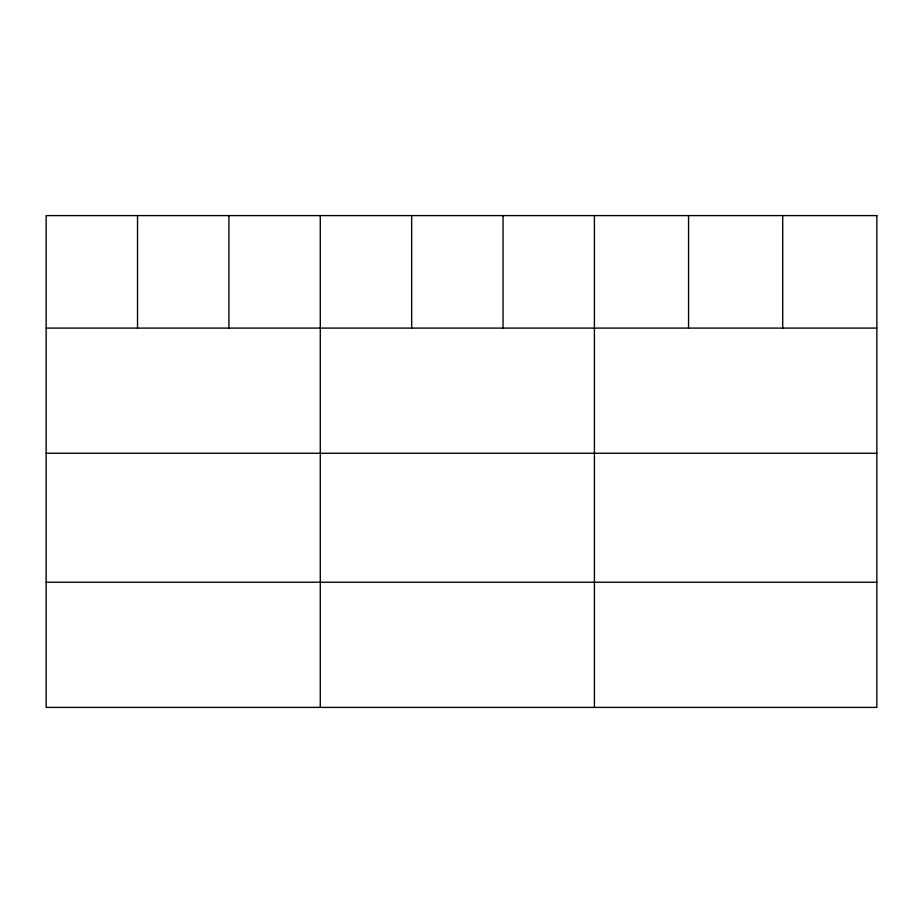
<?xml version="1.0" encoding="UTF-8"?>
<svg xmlns="http://www.w3.org/2000/svg" width="923" height="923" viewBox="0 0 923 923"><rect width="100%" height="100%" fill="white"/><g stroke="black" fill="none" stroke-linecap="round" stroke-linejoin="round"><path stroke-width="1.38" d="M46.15 328.092L876.85 328.092M46.15 453.262L876.85 453.262M46.15 582.228L876.85 582.228M782.704 215.601L782.704 328.092M688.558 215.601L688.558 328.092M594.412 215.601L594.412 707.399M503.035 215.601L503.035 328.092M411.658 215.601L411.658 328.092M320.281 215.601L320.281 707.399M228.904 215.601L228.904 328.092M137.527 215.601L137.527 328.092M876.85 215.601L46.15 215.601L46.15 707.399L876.85 707.399L876.85 215.601"/></g></svg>
